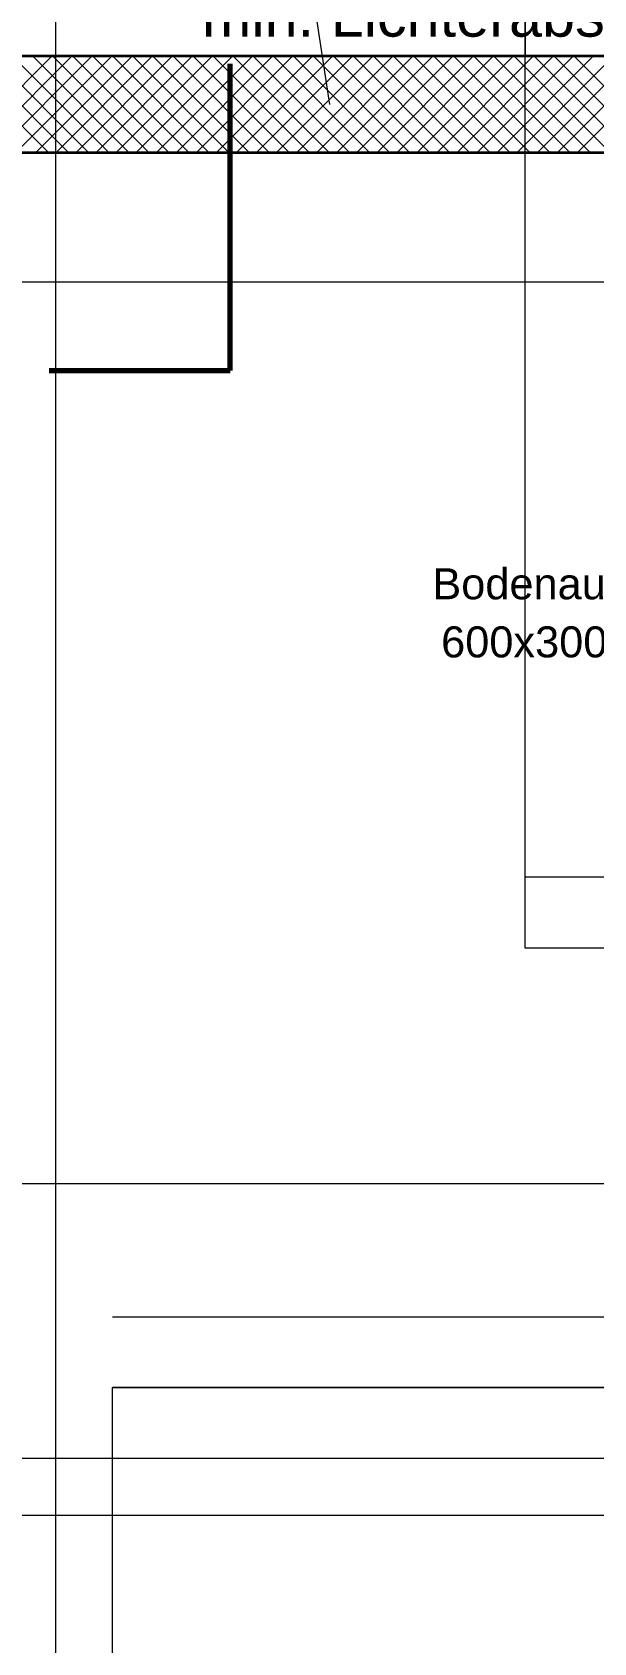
# Model space of a CAD drawing. Extents: x -1907 to 937, y -179 to 966.
# Drawn here: x -577.7 to -538.1, y 310.8 to 424.4 of the extents above; entities that cross this region are included whole.
import ezdxf
from ezdxf.lldxf.tags import DXFTag

# ---------------------------------------------------------------- set-up
doc = ezdxf.new("R2010")
doc.units = 0
doc.layers.get('0').update_dxf_attribs({"lineweight": 13})
for name, color, linetype, lineweight in [('A-DETL-____-HDLN', 7, '_Verdeckte Linien_', 9), ('A-DETL-GENF-HDLN', 7, '_Verdeckte Linien_', 9), ('A-FLOR-____-MCUT', 7, 'Continuous', 35), ('A-FLOR-____-OTLN', 7, 'Continuous', 9), ('A-FLOR-____-OVHD', 7, 'Strichpunkt - Fein', 9), ('S-GRID-____-OTLN', 7, 'Continuous', 5)]:
    doc.layers.add(name, color=color, linetype=linetype, lineweight=lineweight)
doc.layers.add('EL01_WAN_Röhre Boden Typ', color=1, linetype='Continuous', lineweight=13, true_color=0xff0000)
doc.layers.add('G-____-____-SYMB', color=7, linetype='Strichpunkt - Weit', lineweight=5, true_color=0x008080)
doc.styles.get("Standard").update_dxf_attribs({"font": 'arial.ttf'})
tags = doc.linetypes.add('_Rasterlinie_', pattern=[0.375, 0.2, -0.05, 0.075, -0.05]).pattern_tags.tags
tags[10:11] = [DXFTag(74, 4), DXFTag(75, 0), DXFTag(340, '0'), DXFTag(46, 1.0), DXFTag(50, 0.0), DXFTag(44, 0.0), DXFTag(45, 0.0)]
tags[8:9] = [DXFTag(74, 4), DXFTag(75, 0), DXFTag(340, '0'), DXFTag(46, 1.0), DXFTag(50, 0.0), DXFTag(44, 0.0), DXFTag(45, 0.0)]
tags[6:7] = [DXFTag(74, 4), DXFTag(75, 0), DXFTag(340, '0'), DXFTag(46, 1.0), DXFTag(50, 0.0), DXFTag(44, 0.0), DXFTag(45, 0.0)]
tags[4:5] = [DXFTag(74, 4), DXFTag(75, 0), DXFTag(340, '0'), DXFTag(46, 1.0), DXFTag(50, 0.0), DXFTag(44, 0.0), DXFTag(45, 0.0)]
tags = doc.linetypes.add('_Schnittlinie_', pattern=[0.3, 0.15, -0.05, 0.05, -0.05]).pattern_tags.tags
tags[10:11] = [DXFTag(74, 4), DXFTag(75, 0), DXFTag(340, '0'), DXFTag(46, 1.0), DXFTag(50, 0.0), DXFTag(44, 0.0), DXFTag(45, 0.0)]
tags[8:9] = [DXFTag(74, 4), DXFTag(75, 0), DXFTag(340, '0'), DXFTag(46, 1.0), DXFTag(50, 0.0), DXFTag(44, 0.0), DXFTag(45, 0.0)]
tags[6:7] = [DXFTag(74, 4), DXFTag(75, 0), DXFTag(340, '0'), DXFTag(46, 1.0), DXFTag(50, 0.0), DXFTag(44, 0.0), DXFTag(45, 0.0)]
tags[4:5] = [DXFTag(74, 4), DXFTag(75, 0), DXFTag(340, '0'), DXFTag(46, 1.0), DXFTag(50, 0.0), DXFTag(44, 0.0), DXFTag(45, 0.0)]
tags = doc.linetypes.add('_Verdeckte Linien_', pattern=[0.15, 0.1, -0.05]).pattern_tags.tags
tags[6:7] = [DXFTag(74, 4), DXFTag(75, 0), DXFTag(340, '0'), DXFTag(46, 1.0), DXFTag(50, 0.0), DXFTag(44, 0.0), DXFTag(45, 0.0)]
tags[4:5] = [DXFTag(74, 4), DXFTag(75, 0), DXFTag(340, '0'), DXFTag(46, 1.0), DXFTag(50, 0.0), DXFTag(44, 0.0), DXFTag(45, 0.0)]
tags = doc.linetypes.add('Strichpunkt - Fein', pattern=[0.2, 0.1, -0.05, 0, -0.05]).pattern_tags.tags
tags[10:11] = [DXFTag(74, 4), DXFTag(75, 0), DXFTag(340, '0'), DXFTag(46, 1.0), DXFTag(50, 0.0), DXFTag(44, 0.0), DXFTag(45, 0.0)]
tags[8:9] = [DXFTag(74, 4), DXFTag(75, 0), DXFTag(340, '0'), DXFTag(46, 1.0), DXFTag(50, 0.0), DXFTag(44, 0.0), DXFTag(45, 0.0)]
tags[6:7] = [DXFTag(74, 4), DXFTag(75, 0), DXFTag(340, '0'), DXFTag(46, 1.0), DXFTag(50, 0.0), DXFTag(44, 0.0), DXFTag(45, 0.0)]
tags[4:5] = [DXFTag(74, 4), DXFTag(75, 0), DXFTag(340, '0'), DXFTag(46, 1.0), DXFTag(50, 0.0), DXFTag(44, 0.0), DXFTag(45, 0.0)]
tags = doc.linetypes.add('Strichpunkt - Weit', pattern=[0.5, 0.2, -0.15, 0, -0.15]).pattern_tags.tags
tags[10:11] = [DXFTag(74, 4), DXFTag(75, 0), DXFTag(340, '0'), DXFTag(46, 1.0), DXFTag(50, 0.0), DXFTag(44, 0.0), DXFTag(45, 0.0)]
tags[8:9] = [DXFTag(74, 4), DXFTag(75, 0), DXFTag(340, '0'), DXFTag(46, 1.0), DXFTag(50, 0.0), DXFTag(44, 0.0), DXFTag(45, 0.0)]
tags[6:7] = [DXFTag(74, 4), DXFTag(75, 0), DXFTag(340, '0'), DXFTag(46, 1.0), DXFTag(50, 0.0), DXFTag(44, 0.0), DXFTag(45, 0.0)]
tags[4:5] = [DXFTag(74, 4), DXFTag(75, 0), DXFTag(340, '0'), DXFTag(46, 1.0), DXFTag(50, 0.0), DXFTag(44, 0.0), DXFTag(45, 0.0)]

# ---------------------------------------------------------------- blocks, each defined once
blk = doc.blocks.new('Referenz-A0UJ2810XE', base_point=(-1920.13, -159.41))
at = {"layer": 'A-DETL-____-HDLN', "color": 0, "linetype": '_Verdeckte Linien_', "ltscale": 0.13}
for p, q in [((-542.96, 359.75), (-542.96, 495.35)), ((-438.66, 364.75), (-542.96, 364.75)), ((-443.66, 359.75), (-542.96, 359.75)), ((-572.06, 333.75), (-531.26, 333.75)), ((-542.96, 333.75), (-490.26, 333.75)), ((-572.06, -88.95), (-572.06, 328.75)), ((-572.06, 328.75), (-531.26, 328.75)), ((-531.26, 328.75), (-572.06, 328.75))]:
    blk.add_line(p, q, dxfattribs=at)
at = {"layer": 'A-DETL-GENF-HDLN', "color": 0, "linetype": '_Verdeckte Linien_', "ltscale": 0.13}
blk.add_line((-583.31, 594.15), (-556.76, 419.27), dxfattribs=at)
at = {"layer": 'A-FLOR-____-MCUT', "color": 0, "linetype": 'Continuous', "ltscale": 0.35}
for p, q in [((-526.76, 422.67), (-639.86, 422.67)), ((-639.86, 415.89), (-526.76, 415.89))]:
    blk.add_line(p, q, dxfattribs=at)
at = {"layer": 'A-FLOR-____-OTLN', "color": 0, "linetype": 'Continuous', "ltscale": 0.13}
for p, q in [((-542.96, 518.55), (-542.96, 422.67)), ((-576.57, 415.89), (-583.34, 422.67)), ((-583.1, 415.89), (-576.33, 422.67)), ((-575.15, 415.89), (-581.93, 422.67)), ((-581.69, 415.89), (-574.92, 422.67)), ((-573.74, 415.89), (-580.51, 422.67)), ((-580.27, 415.89), (-573.5, 422.67)), ((-572.32, 415.89), (-579.1, 422.67)), ((-578.86, 415.89), (-572.09, 422.67)), ((-570.91, 415.89), (-577.68, 422.67)), ((-577.45, 415.89), (-570.67, 422.67)), ((-569.49, 415.89), (-576.27, 422.67)), ((-576.03, 415.89), (-569.26, 422.67)), ((-568.08, 415.89), (-574.85, 422.67)), ((-574.62, 415.89), (-567.84, 422.67)), ((-566.67, 415.89), (-573.44, 422.67)), ((-573.2, 415.89), (-566.43, 422.67)), ((-565.25, 415.89), (-572.03, 422.67)), ((-571.79, 415.89), (-565.02, 422.67)), ((-563.84, 415.89), (-570.61, 422.67)), ((-570.38, 415.89), (-563.6, 422.67)), ((-562.42, 415.89), (-569.2, 422.67)), ((-568.96, 415.89), (-562.19, 422.67)), ((-561.01, 415.89), (-567.78, 422.67)), ((-567.55, 415.89), (-560.77, 422.67)), ((-559.6, 415.89), (-566.37, 422.67)), ((-566.13, 415.89), (-559.36, 422.67)), ((-558.18, 415.89), (-564.95, 422.67)), ((-564.72, 415.89), (-557.94, 422.67)), ((-556.77, 415.89), (-563.54, 422.67)), ((-563.3, 415.89), (-556.53, 422.67)), ((-555.35, 415.89), (-562.13, 422.67)), ((-561.89, 415.89), (-555.12, 422.67)), ((-553.94, 415.89), (-560.71, 422.67)), ((-560.48, 415.89), (-553.7, 422.67)), ((-552.52, 415.89), (-559.3, 422.67)), ((-559.06, 415.89), (-552.29, 422.67)), ((-551.11, 415.89), (-557.88, 422.67)), ((-557.65, 415.89), (-550.87, 422.67)), ((-549.7, 415.89), (-556.47, 422.67)), ((-556.23, 415.89), (-549.46, 422.67)), ((-548.28, 415.89), (-555.06, 422.67)), ((-554.82, 415.89), (-548.05, 422.67)), ((-546.87, 415.89), (-553.64, 422.67)), ((-553.4, 415.89), (-546.63, 422.67)), ((-545.45, 415.89), (-552.23, 422.67)), ((-551.99, 415.89), (-545.22, 422.67)), ((-544.04, 415.89), (-550.81, 422.67)), ((-550.58, 415.89), (-543.8, 422.67)), ((-542.62, 415.89), (-549.4, 422.67)), ((-549.16, 415.89), (-542.39, 422.67)), ((-541.21, 415.89), (-547.98, 422.67)), ((-547.75, 415.89), (-540.97, 422.67)), ((-539.8, 415.89), (-546.57, 422.67)), ((-546.33, 415.89), (-539.56, 422.67)), ((-538.38, 415.89), (-545.16, 422.67)), ((-544.92, 415.89), (-538.15, 422.67)), ((-536.97, 415.89), (-543.74, 422.67)), ((-543.51, 415.89), (-536.73, 422.67)), ((-535.55, 415.89), (-542.33, 422.67)), ((-542.09, 415.89), (-535.32, 422.67)), ((-534.14, 415.89), (-540.91, 422.67)), ((-540.68, 415.89), (-533.9, 422.67)), ((-532.73, 415.89), (-539.5, 422.67)), ((-539.26, 415.89), (-532.49, 422.67))]:
    blk.add_line(p, q, dxfattribs=at)
at = {"layer": 'A-FLOR-____-OVHD', "color": 0, "linetype": 'Strichpunkt - Fein', "ltscale": 0.13}
for p, q in [((-521.76, 323.75), (-648.86, 323.75)), ((-648.86, 319.75), (-517.76, 319.75))]:
    blk.add_line(p, q, dxfattribs=at)
at = {"layer": 'G-____-____-SYMB', "color": 0, "linetype": '_Schnittlinie_', "lineweight": 70, "ltscale": 0.7}
for p, q in [((-563.76, 400.49), (-563.76, 422.13)), ((-576.52, 400.49), (-563.76, 400.49))]:
    blk.add_line(p, q, dxfattribs=at)
at = {"layer": 'S-GRID-____-OTLN', "color": 0, "linetype": '_Rasterlinie_', "ltscale": 0.13}
for p, q in [((-576.06, 186.65), (-576.06, 950.47)), ((-944.26, 406.75), (300.93, 406.75)), ((-942.69, 343.15), (300.93, 343.15))]:
    blk.add_line(p, q, dxfattribs=at)
blk = doc.blocks.new('Bauteilbeschriftung-A0UJ2896XE', base_point=(-565.75, 424.05))
at = {"color": 0, "lineweight": -2, "char_height": 3, "attachment_point": 1}
for s, insert in [('{\\fArial;Rohre auffäldeln}', (-565.75, 432.05)), ('{\\fArial;min. Lichterabstand 25cm}', (-565.75, 427.05))]:
    blk.add_mtext(s, dxfattribs=dict(at, insert=insert))
blk = doc.blocks.new('MText-A0UJ28D6XE', base_point=(-549.5, 380.27))
at = {"color": 0, "lineweight": -2, "char_height": 2.1875, "attachment_point": 1}
for s, insert in [('{\\fArial;Bodenaussparung}', (-549.5, 386.55)), ('{\\fArial;600x300x350mm}', (-548.88, 382.45))]:
    blk.add_mtext(s, dxfattribs=dict(at, insert=insert))

msp = doc.modelspace()

# ---------------------------------------------------------------- block references
at = {"color": 9, "lineweight": 25, "ltscale": 0.25, "true_color": 0xc0c0c0}
msp.add_blockref('Referenz-A0UJ2810XE', (-1920.13, -159.41), dxfattribs=at)
at = {"layer": 'EL01_WAN_Röhre Boden Typ', "color": 94, "linetype": 'Continuous', "ltscale": 1.3, "true_color": 0x009900}
msp.add_blockref('Bauteilbeschriftung-A0UJ2896XE', (-565.75, 424.05), dxfattribs=at)
at = {"layer": 'EL01_WAN_Röhre Boden Typ', "color": 1, "linetype": 'Continuous', "ltscale": 1.3, "true_color": 0xff0000}
msp.add_blockref('MText-A0UJ28D6XE', (-549.5, 380.27), dxfattribs=at)

doc.saveas('drawing.dxf')
